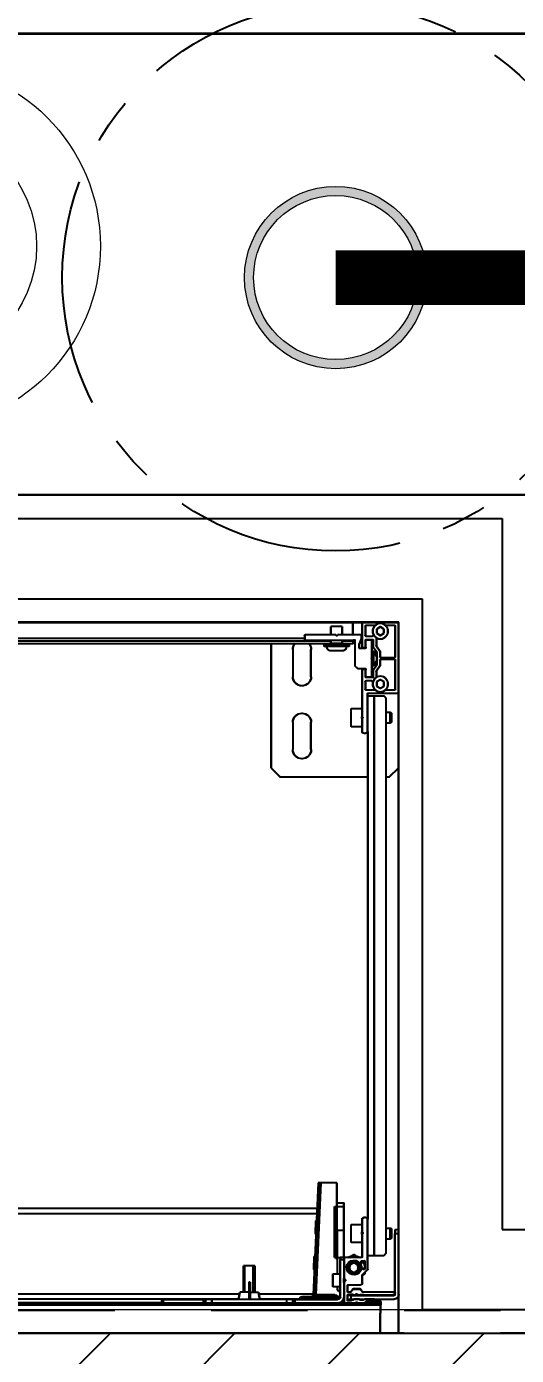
# Model space of a CAD drawing. Header units: centimetres. Extents: x -35664 to 50682, y -23001 to 23705.
# Drawn here: x 8966.9 to 8993.8, y 4561.9 to 4634.8 of the extents above; entities that cross this region are included whole.
import ezdxf

# ---------------------------------------------------------------- set-up
doc = ezdxf.new("R2010")
doc.units = ezdxf.units.CM
for name, pattern in [('prelem_euev', [2, 1.25, -0.25, 0.25, -0.25]), ('prlm_eu', [2, 1.25, -0.25, 0.25, -0.25]), ('Style de ligne -1', [0.41664, 0.20828, -0.20836]), ('VW-01', [0.41656, 0.20828, -0.20828])]:
    doc.linetypes.add(name, pattern=pattern)
for name, color, linetype in [('B aménagement intérieur', 252, 'Continuous'), ('B Faux plafonds', 9, 'Continuous'), ('B Faux plafonds_Hatch', 9, 'Continuous'), ('B Général', 252, 'Continuous'), ('C ANNOTATIONS-prestations', 252, 'Continuous'), ('D SURFACES-shab', 252, 'Continuous'), ('F REMPLISSAGE-vert clair', 252, 'Continuous'), ('F REMPLISSAGE-vert foncé', 252, 'Continuous'), ('MTI900_Alu', 252, 'Continuous'), ('prlm-CHAUFF', 4, 'Continuous'), ('prlm-EAU-EUEV', 25, 'Continuous'), ('prlm-GT', 242, 'Continuous')]:
    doc.layers.add(name, color=color, linetype=linetype)
doc.layers.add('prlm-ZEROPLOT', color=254, linetype='Continuous', plot=False)
doc.layers.get('prlm-CHAUFF').off()
doc.styles.add('Trebuchet MS (bold italic)', font='trebucbi.ttf')

# ---------------------------------------------------------------- blocks, each defined once
blk = doc.blocks.new('B 90.WC-plan-PMR')
at = {"layer": 'B Général', "linetype": 'Style de ligne -1', "ltscale": 25.4, "flags": 128}
blk.add_lwpolyline([(-114.5, 112.5), (15.5, 112.5), (15.5, 32.5), (-114.5, 32.5)], close=True, dxfattribs=at)
blk = doc.blocks.new('B 90.T2 BS104  (2D)')
at = {"layer": 'B Faux plafonds_Hatch', "linetype": 'Continuous'}
h = blk.add_hatch(dxfattribs=at)
h.set_pattern_fill('F_P__SOFFITE', color=256, style=0, pattern_type=2)
h.set_pattern_definition([(45, (0, 0.2205), (-3.52778, 3.30729), [])])
h.paths.add_polyline_path([(20.457, 11.531), (20.457, 11.532), (-9.699, 11.532), (-9.696, -114.474), (44.61, -114.474), (44.61, -139.452), (111.61, -139.452), (111.61, -169.458), (174.615, -169.458), (174.615, -398.452), (294.615, -398.452), (294.615, 82.154), (149.614, 82.154), (149.61, 11.531)])
at = {"layer": 'B Faux plafonds', "linetype": 'VW-01', "ltscale": 25.4, "flags": 128}
blk.add_lwpolyline([(20.457, 11.531), (20.457, 11.532), (-9.699, 11.532), (-9.696, -114.474), (44.61, -114.474), (44.61, -139.452), (111.61, -139.452), (111.61, -169.458), (174.615, -169.458), (174.615, -398.452), (294.615, -398.452), (294.615, 82.154), (149.614, 82.154), (149.61, 11.531)], close=True, dxfattribs=at)
at = {"layer": 'D SURFACES-shab', "lineweight": 18, "flags": 128}
blk.add_lwpolyline([(149.61, 83.453), (294.61, 83.453), (294.61, -46.546), (149.61, -46.546)], close=True, dxfattribs=at)
at = {"layer": 'B aménagement intérieur', "xscale": -1, "rotation": 270}
blk.add_blockref('B 90.WC-plan-PMR', (182.115, 67.899), dxfattribs=at)
blk = doc.blocks.new('B 90.Gaine 150_70')
at = {"layer": 'B Général', "linetype": 'Continuous'}
blk.add_line((18.5, 36.305), (-69, 36.305), dxfattribs=at)
at = {"layer": 'B Général', "linetype": 'Continuous', "flags": 128}
for points in [[(-70, 36.305), (19.5, 36.305), (19.5, -2.715), (-70, -2.715)], [(-70, -2.7), (-70, 36.3), (19.5, 36.3), (19.5, -2.7)]]:
    blk.add_lwpolyline(points, close=True, dxfattribs=at)
at = {"layer": 'C ANNOTATIONS-prestations'}
for p, q in [((18.5, 36.305), (18.5, 35.205)), ((18.5, 34.755), (18.5, 35.205)), ((-69, 34.755), (18.5, 34.755)), ((18.5, 34.655), (-69, 34.655)), ((6.5, 34.635), (-22.817, 34.635)), ((10.724, 34.435), (-22.75, 34.435)), ((6.5, 34.455), (6.5, 34.655)), ((6.6, 34.455), (6.5, 34.455)), ((6.6, 34.655), (6.6, 34.455)), ((6.6, 34.455), (8.783, 34.455)), ((8.783, 34.455), (8.783, 34.655)), ((8.918, 34.455), (8.783, 34.455)), ((8.918, 34.655), (8.918, 34.455)), ((9.25, 34.455), (8.918, 34.455)), ((9.25, 34.455), (9.25, 34.655)), ((13.35, 34.455), (9.25, 34.455)), ((10.72, 34.455), (10.8, 34.055)), ((11.3, 33.646), (11.3, 34.455)), ((11.35, 33.646), (11.35, 34.455)), ((11.8, 34.055), (11.88, 34.455)), ((14.1, 34.435), (11.876, 34.435)), ((13.35, 34.455), (13.35, 34.655)), ((13.682, 34.455), (13.35, 34.455)), ((13.682, 34.455), (13.682, 34.655)), ((13.817, 34.455), (13.682, 34.455)), ((13.817, 34.655), (13.817, 34.455)), ((13.817, 34.455), (16.15, 34.455)), ((14.1, 34.405), (14.1, 34.455)), ((14.1, 34.405), (14.4, 34.405)), ((14.4, 34.305), (14.2, 34.305)), ((14.4, 34.455), (14.4, 34.405)), ((14.4, 34.405), (15.8, 34.405)), ((14.4, 34.305), (14.4, 34.405)), ((15.8, 34.305), (14.4, 34.305)), ((15.8, 34.405), (15.8, 34.455)), ((15.8, 34.405), (16.1, 34.405)), ((15.8, 34.305), (15.8, 34.405)), ((16, 34.305), (15.8, 34.305)), ((16, 34.305), (16, 34.205)), ((16.1, 34.455), (16.1, 34.405)), ((16.3, 34.305), (16.3, 32.255)), ((16.4, 34.655), (16.4, 34.55)), ((16.5, 34.655), (16.5, 34.625)), ((16.5, 33.517), (16.5, 34.625)), ((16.7, 34.505), (16.7, 34.215)), ((16.7, 34.435), (16.9, 34.435)), ((16.87, 34.535), (16.73, 34.535)), ((16.9, 34.485), (16.9, 34.505)), ((17.001, 34.485), (16.9, 34.485)), ((16.9, 34.435), (19.25, 34.435)), ((16.9, 34.435), (16.9, 34.235)), ((16.96, 34.485), (16.999, 34.446)), ((16.999, 34.446), (17.037, 34.446)), ((17.345, 34.435), (17.06, 34.435)), ((17.129, 34.655), (17.179, 34.606)), ((17.164, 34.62), (17.236, 34.62)), ((17.221, 34.606), (17.271, 34.655)), ((17.368, 34.446), (17.401, 34.446)), ((17.401, 34.446), (17.44, 34.485)), ((17.576, 34.485), (17.404, 34.485)), ((18.17, 34.435), (17.635, 34.435)), ((17.7, 34.625), (17.7, 34.585)), ((17.73, 34.555), (17.73, 34.655)), ((17.73, 34.555), (18.17, 34.555)), ((18.53, 34.555), (17.73, 34.555)), ((18.2, 34.525), (18.2, 34.465)), ((18.5, 34.755), (18.53, 34.755)), ((18.5, 34.755), (18.5, 34.655)), ((18.53, 34.755), (18.53, 34.555)), ((-22.65, 34.135), (10.784, 34.135)), ((11.3, 34.055), (10.8, 34.055)), ((11, 34.055), (11, 32.605)), ((11.061, 34.055), (11.061, 32.605)), ((11.3, 33.51), (11.3, 33.646)), ((11.35, 33.646), (11.3, 33.646)), ((11.35, 34.055), (11.8, 34.055)), ((11.35, 33.51), (11.35, 33.646)), ((11.539, 34.055), (11.539, 32.605)), ((11.6, 32.605), (11.6, 34.055)), ((11.816, 34.135), (14.824, 34.135)), ((14.821, 34.198), (14.82, 34.21)), ((14.821, 34.198), (14.971, 34.205)), ((15.1, 28.055), (14.821, 34.198)), ((14.97, 34.21), (14.971, 34.205)), ((16, 34.205), (14.971, 34.205)), ((14.971, 34.205), (15.25, 28.055)), ((15.9, 33.755), (15.9, 33.055)), ((16.3, 33.755), (15.9, 33.755)), ((16.15, 33.852), (16.15, 33.755)), ((16.9, 34.235), (16.7, 34.235)), ((16.7, 34.025), (16.7, 33.685)), ((17.002, 34.185), (16.73, 34.185)), ((16.859, 34.055), (16.73, 34.055)), ((16.73, 33.655), (17.41, 33.655)), ((16.971, 33.918), (16.884, 34.042)), ((16.9, 34.235), (19.25, 34.235)), ((17.404, 33.905), (16.996, 33.905)), ((17, 34.235), (17, 34.185)), ((17, 33.905), (17, 33.875)), ((17, 33.875), (17.4, 33.875)), ((17, 33.875), (17.02, 33.855)), ((17.02, 33.855), (17.38, 33.855)), ((17.03, 34.205), (17.129, 34.205)), ((17.043, 34.185), (17.043, 34.235)), ((17.043, 33.855), (17.043, 33.905)), ((17.129, 34.205), (17.179, 34.156)), ((17.221, 34.156), (17.271, 34.205)), ((17.271, 34.205), (17.375, 34.205)), ((17.357, 34.185), (17.357, 34.235)), ((17.357, 33.855), (17.357, 33.905)), ((17.38, 33.855), (17.4, 33.875)), ((17.4, 34.185), (17.4, 34.235)), ((17.4, 33.875), (17.4, 33.905)), ((17.403, 34.185), (17.577, 34.185)), ((17.516, 34.042), (17.429, 33.918)), ((17.51, 33.555), (17.51, 33.127)), ((19.27, 34.055), (17.541, 34.055)), ((17.605, 34.205), (19.2, 34.205)), ((19.3, 34.185), (19.3, 30.835)), ((19.3, 34.105), (19.3, 34.085)), ((19.5, 34.185), (19.5, 30.835)), ((11.35, 33.51), (11.3, 33.51)), ((15.9, 33.055), (16.3, 33.055)), ((16.15, 33.055), (16.15, 32.155)), ((16.5, 33.517), (16.5, 33.293)), ((16.5, 32.185), (16.5, 33.293)), ((16.579, 33.426), (16.509, 33.496)), ((16.509, 33.314), (16.579, 33.384)), ((16.7, 32.899), (16.7, 32.511)), ((17.519, 33.106), (17.791, 32.834)), ((17.556, 33.113), (17.656, 33.055)), ((17.656, 33.055), (17.656, 32.969)), ((17.8, 32.813), (17.8, 30.055)), ((11.6, 32.605), (11, 32.605)), ((14.884, 32.805), (14.834, 32.803)), ((14.866, 32.101), (14.834, 32.803)), ((14.866, 32.101), (14.916, 32.104)), ((16, 32.155), (16, 29.355)), ((16, 32.155), (16.15, 32.155)), ((16.101, 28.055), (16.11, 32.255)), ((16.11, 32.255), (16.15, 32.257)), ((16.15, 32.155), (16.3, 32.155)), ((16.15, 32.155), (16.15, 30.655)), ((16.3, 32.255), (16.5, 32.255)), ((16.3, 32.155), (16.3, 32.255)), ((16.5, 32.155), (16.3, 32.155)), ((16.5, 32.185), (16.5, 32.155)), ((16.5, 32.155), (16.5, 30.655)), ((17.47, 32.155), (16.53, 32.155)), ((17.407, 32.495), (17.43, 32.495)), ((17.46, 32.465), (17.46, 32.355)), ((17.51, 32.705), (17.479, 32.705)), ((17.49, 32.325), (17.62, 32.325)), ((17.5, 30.867), (17.5, 32.125)), ((17.54, 32.775), (17.54, 32.735)), ((17.62, 32.805), (17.57, 32.805)), ((17.65, 32.351), (17.604, 32.325)), ((17.65, 32.355), (17.65, 32.775)), ((17.05, 32.005), (16.95, 32.063)), ((17.15, 32.063), (17.05, 32.005)), ((17.8, 32.035), (18.15, 32.035)), ((18.15, 32.035), (18.7, 32.035)), ((18.15, 1.335), (18.15, 32.035)), ((18.8, 31.935), (18.7, 32.035)), ((18.8, 1.435), (18.8, 31.935)), ((14.973, 30.843), (14.923, 30.841)), ((14.955, 30.139), (14.923, 30.841)), ((16.15, 30.655), (16.5, 30.655)), ((16.5, 30.655), (16.5, 29.355)), ((16.9, 31.335), (16.9, 30.335)), ((17.5, 31.335), (16.9, 31.335)), ((17.5, 30.867), (17.5, 30.743)), ((17.5, 30.055), (17.5, 30.743)), ((17.529, 30.826), (17.509, 30.846)), ((17.509, 30.764), (17.529, 30.784)), ((19.05, 31.135), (18.8, 31.135)), ((19.05, 31.135), (19.05, 30.535)), ((19.1, 31.085), (19.05, 31.135)), ((19.1, 30.585), (19.1, 31.085)), ((19.3, 30.835), (19.5, 30.835)), ((19.3, 30.635), (19.3, 30.835)), ((19.5, 30.635), (19.3, 30.635)), ((19.5, 30.835), (19.5, 30.635)), ((14.955, 30.139), (15.005, 30.142)), ((16.9, 30.335), (17.5, 30.335)), ((17.7, 29.955), (17.6, 29.955)), ((17.8, 3.285), (17.8, 30.055)), ((18.8, 30.535), (19.05, 30.535)), ((19.05, 30.535), (19.1, 30.585)), ((-22.475, 29.735), (15.024, 29.735)), ((-22.475, 29.435), (15.037, 29.435)), ((16, 29.355), (16.5, 29.355)), ((16.5, 29.355), (16.5, 29.155)), ((16.103, 29.155), (16.5, 29.155)), ((15.25, 28.055), (15.1, 28.055)), ((16.101, 28.055), (15.25, 28.055)), ((12.5, 5.285), (13, 5.785)), ((12.5, -1.515), (12.5, 5.285)), ((13, 5.785), (17.8, 5.785)), ((18.8, 5.785), (19, 5.785)), ((19, 5.785), (19.5, 5.285)), ((19.5, 5.285), (19.5, 1.155)), ((13.7, 2.785), (13.7, 4.285)), ((14.7, 4.285), (14.7, 2.785)), ((16.9, 3.035), (16.9, 2.035)), ((17.5, 3.035), (16.9, 3.035)), ((17.5, 2.585), (17.5, 3.285)), ((17.6, 3.385), (17.7, 3.385)), ((17.8, 3.285), (17.8, 1.215)), ((17.529, 2.556), (17.5, 2.585)), ((17.5, 2.585), (17.5, 2.485)), ((17.5, 2.485), (17.529, 2.514)), ((17.5, -0.085), (17.5, 2.485)), ((19.05, 2.835), (18.8, 2.835)), ((18.8, 2.235), (19.05, 2.235)), ((19.05, 2.835), (19.05, 2.235)), ((19.1, 2.785), (19.05, 2.835)), ((19.05, 2.235), (19.1, 2.285)), ((19.1, 2.285), (19.1, 2.785)), ((16.9, 2.035), (17.5, 2.035)), ((17.68, 0.545), (17.68, 0.975)), ((17.71, 1.005), (18.217, 1.005)), ((17.8, 1.335), (18.15, 1.335)), ((17.83, 1.185), (19.47, 1.185)), ((18.15, 1.335), (18.7, 1.335)), ((18.3, 0.8), (18.5, 0.916)), ((18.3, 0.57), (18.3, 0.8)), ((18.5, 0.916), (18.7, 0.8)), ((18.7, 1.335), (18.8, 1.435)), ((18.7, 0.8), (18.7, 0.57)), ((18.783, 1.005), (19.29, 1.005)), ((19.32, 0.975), (19.32, -0.625)), ((19.5, 1.155), (19.5, -2.685)), ((13.7, -1.215), (13.7, 0.285)), ((14.7, 0.285), (14.7, -1.215)), ((17.7, 0.305), (17.7, -0.085)), ((18.03, 0.515), (17.71, 0.515)), ((18.07, 0.335), (17.73, 0.335)), ((17.73, 0.285), (18.02, 0.285)), ((18.05, 0.255), (18.05, -0.665)), ((18.1, -0.065), (18.1, 0.305)), ((18.28, -0.001), (18.28, 0.321)), ((18.5, 0.454), (18.3, 0.57)), ((18.7, 0.57), (18.5, 0.454)), ((17.25, -0.165), (17.1, -0.315)), ((17.1, -1.715), (17.1, -0.315)), ((17.25, -0.165), (17.67, -0.165)), ((17.67, -0.115), (17.53, -0.115)), ((17.7, -0.135), (17.7, -0.085)), ((18.05, -0.665), (18, -0.715)), ((18, -0.715), (18.05, -0.765)), ((18.127, -0.315), (18.05, -0.315)), ((18.05, -0.392), (18.171, -0.392)), ((18.295, -0.357), (18.1, -0.065)), ((18.127, -0.315), (18.127, -1.115)), ((18.3, -0.615), (18.127, -0.315)), ((18.48, -0.311), (18.285, -0.018)), ((18.3, -1.056), (18.3, -0.374)), ((18.48, -0.625), (18.48, -0.311)), ((19.29, -0.655), (18.51, -0.655)), ((16.78, -1.365), (15.42, -1.365)), ((15.42, -1.365), (15.42, -1.465)), ((16.425, -1.135), (15.775, -1.135)), ((16.78, -1.465), (16.78, -1.365)), ((17.35, -1.295), (17.35, -1.51)), ((17.67, -1.265), (17.38, -1.265)), ((17.5, -2.685), (17.5, -1.345)), ((17.53, -1.315), (17.67, -1.315)), ((17.7, -1.345), (17.7, -1.295)), ((17.7, -1.345), (17.7, -1.735)), ((18.05, -0.765), (18.05, -1.685)), ((18.05, -1.038), (18.171, -1.038)), ((18.05, -1.115), (18.127, -1.115)), ((18.1, -1.735), (18.1, -1.374)), ((18.105, -1.357), (18.295, -1.073)), ((18.127, -1.115), (18.3, -0.815)), ((18.28, -1.851), (18.28, -1.429)), ((18.285, -1.412), (18.475, -1.127)), ((18.48, -1.11), (18.48, -0.805)), ((18.51, -0.775), (19.29, -0.775)), ((19.32, -0.805), (19.32, -2.505)), ((15.8, -1.665), (-66.3, -1.665)), ((15.75, -1.515), (-66.25, -1.515)), ((14.35, -1.815), (-64.85, -1.815)), ((14.35, -1.985), (14.35, -1.745)), ((14.38, -1.715), (17.04, -1.715)), ((16.05, -2.015), (14.38, -2.015)), ((16.78, -1.465), (15.42, -1.465)), ((15.42, -1.465), (15.42, -1.515)), ((15.7, -1.465), (15.8, -1.565)), ((15.8, -1.565), (16.4, -1.565)), ((15.8, -1.565), (15.8, -1.715)), ((15.8, -2.015), (15.8, -2.465)), ((16.05, -2.015), (16.1, -1.965)), ((16.1, -1.965), (16.15, -2.015)), ((17.42, -2.015), (16.15, -2.015)), ((16.4, -1.565), (16.5, -1.465)), ((16.4, -1.715), (16.4, -1.565)), ((17, -1.665), (16.4, -1.665)), ((16.4, -2.465), (16.4, -2.015)), ((17, -1.515), (16.45, -1.515)), ((16.78, -1.515), (16.78, -1.465)), ((17, -1.665), (17, -1.515)), ((17, -1.665), (17, -1.715)), ((17, -2.015), (17, -2.715)), ((17.448, -1.81), (17.352, -1.52)), ((17.45, -1.985), (17.45, -1.82)), ((17.68, -2.505), (17.68, -1.975)), ((17.71, -1.945), (18.056, -1.945)), ((18.02, -1.715), (17.73, -1.715)), ((17.73, -1.765), (18.07, -1.765)), ((18.3, -2.1), (18.5, -1.984)), ((18.3, -2.33), (18.3, -2.1)), ((18.5, -1.984), (18.7, -2.1)), ((18.7, -2.1), (18.7, -2.33)), ((17, -2.715), (-67.5, -2.715)), ((16.4, -2.465), (15.8, -2.465)), ((17.53, -2.715), (17, -2.715)), ((19.47, -2.715), (17.53, -2.715)), ((18.217, -2.535), (17.71, -2.535)), ((18.5, -2.446), (18.3, -2.33)), ((18.7, -2.33), (18.5, -2.446)), ((19.29, -2.535), (18.783, -2.535)), ((19.5, -2.715), (19.47, -2.715)), ((19.5, -2.685), (19.5, -2.715)), ((75, -35), (-75, -35))]:
    blk.add_line(p, q, dxfattribs=at)
at = {"layer": 'C ANNOTATIONS-prestations', "flags": 128}
for points in [[(14.1, 34.405, 0.198912), (14.129, 34.334, 0.198912), (14.2, 34.305)], [(14.82, 34.21, 0.193016), (14.789, 34.277, 0.193016), (14.72, 34.305)], [(16, 34.205, 0.227222), (16.156, 34.28, 0.227222), (16.195, 34.448)], [(16, 34.305, 0.198912), (16.071, 34.334, 0.198912), (16.1, 34.405)], [(16.5, 34.305, 0.198912), (16.397, 34.552, 0.198912), (16.15, 34.655)], [(16.3, 34.305, 0.198912), (16.256, 34.411, 0.198912), (16.15, 34.455)], [(16.53, 34.655, 0.198912), (16.509, 34.646, 0.198912), (16.5, 34.625)], [(16.73, 34.535, 0.198912), (16.709, 34.526, 0.198912), (16.7, 34.505)], [(16.9, 34.505, 0.198912), (16.891, 34.526, 0.198912), (16.87, 34.535)], [(17, 34.435, 0.013224), (17, 34.44, 0.013224), (16.999, 34.446)], [(17.03, 34.46, 0.17724), (17.02, 34.478, 0.17724), (17.001, 34.485)], [(17.03, 34.46, 0.17724), (17.041, 34.442, 0.17724), (17.06, 34.435)], [(17.179, 34.606, 0.198912), (17.2, 34.597, 0.198912), (17.221, 34.606)], [(17.345, 34.435, 0.17724), (17.364, 34.442, 0.17724), (17.375, 34.46)], [(17.404, 34.485, 0.17724), (17.385, 34.478, 0.17724), (17.375, 34.46)], [(17.401, 34.446, 0.013224), (17.4, 34.44, 0.013224), (17.4, 34.435)], [(17.605, 34.46, 0.17724), (17.595, 34.478, 0.17724), (17.576, 34.485)], [(17.605, 34.46, 0.17724), (17.616, 34.442, 0.17724), (17.635, 34.435)], [(17.7, 34.625, 0.198912), (17.691, 34.646, 0.198912), (17.67, 34.655)], [(17.7, 34.585, 0.198912), (17.709, 34.564, 0.198912), (17.73, 34.555)], [(18.2, 34.525, 0.198912), (18.191, 34.546, 0.198912), (18.17, 34.555)], [(18.17, 34.435, 0.198912), (18.191, 34.444, 0.198912), (18.2, 34.465)], [(19.5, 34.185, 0.198912), (19.427, 34.362, 0.198912), (19.25, 34.435)], [(16.222, 34.005, 0.109774), (16.169, 33.936, 0.109774), (16.15, 33.852)], [(16.222, 34.005, 0.028434), (16.263, 34.044, 0.028434), (16.3, 34.087)], [(16.7, 34.215, 0.198912), (16.709, 34.194, 0.198912), (16.73, 34.185)], [(16.73, 34.055, 0.198912), (16.709, 34.046, 0.198912), (16.7, 34.025)], [(16.7, 33.685, 0.198912), (16.709, 33.664, 0.198912), (16.73, 33.655)], [(16.884, 34.042, 0.120588), (16.873, 34.052, 0.120588), (16.859, 34.055)], [(16.971, 33.918, 0.120588), (16.982, 33.908, 0.120588), (16.996, 33.905)], [(17.002, 34.185, 0.155096), (17.019, 34.191, 0.155096), (17.03, 34.205)], [(17.179, 34.156, 0.198912), (17.2, 34.147, 0.198912), (17.221, 34.156)], [(17.375, 34.205, 0.155096), (17.386, 34.191, 0.155096), (17.403, 34.185)], [(17.404, 33.905, 0.120588), (17.418, 33.908, 0.120588), (17.429, 33.918)], [(17.51, 33.555, 0.198912), (17.481, 33.626, 0.198912), (17.41, 33.655)], [(17.541, 34.055, 0.120588), (17.527, 34.052, 0.120588), (17.516, 34.042)], [(17.577, 34.185, 0.155096), (17.594, 34.191, 0.155096), (17.605, 34.205)], [(19.3, 34.105, 0.198912), (19.271, 34.176, 0.198912), (19.2, 34.205)], [(19.3, 34.185, 0.198912), (19.285, 34.22, 0.198912), (19.25, 34.235)], [(19.27, 34.055, 0.198912), (19.291, 34.064, 0.198912), (19.3, 34.085)], [(16.5, 33.517, 0.098491), (16.502, 33.506, 0.098491), (16.509, 33.496)], [(16.509, 33.314, 0.098491), (16.502, 33.304, 0.098491), (16.5, 33.293)], [(16.579, 33.384, 0.198912), (16.588, 33.405, 0.198912), (16.579, 33.426)], [(17.449, 32.733, 0.366532), (17.088, 33.103, 0.366532), (16.664, 32.808, 0.366532), (16.884, 32.341, 0.366532), (17.382, 32.482)], [(17.633, 32.992, 0.041018), (17.579, 33.083, 0.041018), (17.51, 33.164)], [(17.51, 33.127, 0.098491), (17.512, 33.116, 0.098491), (17.519, 33.106)], [(17.8, 32.813, 0.098491), (17.798, 32.824, 0.098491), (17.791, 32.834)], [(16.5, 32.185, 0.198912), (16.509, 32.164, 0.198912), (16.53, 32.155)], [(16.704, 32.155, 0.14145), (17.05, 32.055, 0.14145), (17.396, 32.155)], [(16.81, 32.155, 0.103148), (17.05, 32.105, 0.103148), (17.29, 32.155)], [(17.382, 32.482, 0.082935), (17.436, 32.602, 0.082935), (17.449, 32.733)], [(17.407, 32.495, 0.122946), (17.393, 32.491, 0.122946), (17.382, 32.482)], [(17.46, 32.465, 0.198912), (17.451, 32.486, 0.198912), (17.43, 32.495)], [(17.449, 32.733, 0.189855), (17.458, 32.713, 0.189855), (17.479, 32.705)], [(17.46, 32.355, 0.198912), (17.469, 32.334, 0.198912), (17.49, 32.325)], [(17.5, 32.125, 0.198912), (17.491, 32.146, 0.198912), (17.47, 32.155)], [(17.51, 32.705, 0.198912), (17.531, 32.714, 0.198912), (17.54, 32.735)], [(17.514, 32.325, 0.104675), (17.628, 32.546, 0.104675), (17.643, 32.794)], [(17.57, 32.805, 0.198912), (17.549, 32.796, 0.198912), (17.54, 32.775)], [(17.577, 32.325, 0.02871), (17.617, 32.388, 0.02871), (17.65, 32.455)], [(17.65, 32.775, 0.198912), (17.641, 32.796, 0.198912), (17.62, 32.805)], [(17.62, 32.325, 0.198912), (17.641, 32.334, 0.198912), (17.65, 32.355)], [(17.5, 30.867, 0.098491), (17.502, 30.856, 0.098491), (17.509, 30.846)], [(17.509, 30.764, 0.098491), (17.502, 30.754, 0.098491), (17.5, 30.743)], [(17.529, 30.784, 0.198912), (17.538, 30.805, 0.198912), (17.529, 30.826)], [(17.5, 30.055, 0.198912), (17.529, 29.984, 0.198912), (17.6, 29.955)], [(17.7, 29.955, 0.198912), (17.771, 29.984, 0.198912), (17.8, 30.055)], [(14.7, 4.285, 0.414214), (14.2, 4.785, 0.414214), (13.7, 4.285)], [(17.6, 3.385, 0.198912), (17.529, 3.356, 0.198912), (17.5, 3.285)], [(17.8, 3.285, 0.198912), (17.771, 3.356, 0.198912), (17.7, 3.385)], [(13.7, 2.785, 0.414214), (14.2, 2.285, 0.414214), (14.7, 2.785)], [(17.529, 2.514, 0.198912), (17.538, 2.535, 0.198912), (17.529, 2.556)], [(14.7, 0.285, 0.414214), (14.2, 0.785, 0.414214), (13.7, 0.285)], [(17.71, 1.005, 0.198912), (17.689, 0.996, 0.198912), (17.68, 0.975)], [(17.8, 1.215, 0.198912), (17.809, 1.194, 0.198912), (17.83, 1.185)], [(18.22, 1.005, 0.01196), (18.219, 1.005, 0.01196), (18.217, 1.005)], [(18.783, 1.005, 0.01196), (18.781, 1.005, 0.01196), (18.78, 1.005)], [(19.32, 0.975, 0.198912), (19.311, 0.996, 0.198912), (19.29, 1.005)], [(19.5, 1.155, 0.198912), (19.491, 1.176, 0.198912), (19.47, 1.185)], [(17.68, 0.545, 0.198912), (17.689, 0.524, 0.198912), (17.71, 0.515)], [(17.73, 0.335, 0.198912), (17.709, 0.326, 0.198912), (17.7, 0.305)], [(17.73, 0.285, 0.198912), (17.709, 0.276, 0.198912), (17.7, 0.255)], [(18.05, 0.255, 0.198912), (18.041, 0.276, 0.198912), (18.02, 0.285)], [(18.03, 0.515, 0.095961), (18.068, 0.522, 0.095961), (18.099, 0.543)], [(18.1, 0.305, 0.198912), (18.091, 0.326, 0.198912), (18.07, 0.335)], [(17.5, -0.085, 0.198912), (17.509, -0.106, 0.198912), (17.53, -0.115)], [(17.67, -0.115, 0.198912), (17.691, -0.106, 0.198912), (17.7, -0.085)], [(17.67, -0.165, 0.198912), (17.691, -0.156, 0.198912), (17.7, -0.135)], [(18.28, -0.001, 0.073633), (18.281, -0.01, 0.073633), (18.285, -0.018)], [(18.3, -0.374, 0.073633), (18.299, -0.365, 0.073633), (18.295, -0.357)], [(18.48, -0.625, 0.198912), (18.489, -0.646, 0.198912), (18.51, -0.655)], [(19.29, -0.655, 0.198912), (19.311, -0.646, 0.198912), (19.32, -0.625)], [(13.7, -1.215, 0.080612), (13.726, -1.373, 0.080612), (13.8, -1.515)], [(14.6, -1.515, 0.080612), (14.674, -1.373, 0.080612), (14.7, -1.215)], [(15.775, -1.135, 0.218554), (15.623, -1.205, 0.218554), (15.577, -1.365)], [(15.577, -1.36, 0.003145), (15.576, -1.362, 0.003145), (15.576, -1.365)], [(16.623, -1.365, 0.218554), (16.577, -1.205, 0.218554), (16.425, -1.135)], [(16.624, -1.365, 0.003145), (16.624, -1.362, 0.003145), (16.623, -1.36)], [(17.38, -1.265, 0.198912), (17.359, -1.274, 0.198912), (17.35, -1.295)], [(17.53, -1.315, 0.198912), (17.509, -1.324, 0.198912), (17.5, -1.345)], [(17.7, -1.295, 0.198912), (17.691, -1.274, 0.198912), (17.67, -1.265)], [(17.7, -1.345, 0.198912), (17.691, -1.324, 0.198912), (17.67, -1.315)], [(18.105, -1.357, 0.073633), (18.101, -1.365, 0.073633), (18.1, -1.374)], [(18.285, -1.412, 0.073633), (18.281, -1.42, 0.073633), (18.28, -1.429)], [(18.295, -1.073, 0.073633), (18.299, -1.065, 0.073633), (18.3, -1.056)], [(18.475, -1.127, 0.073633), (18.479, -1.119, 0.073633), (18.48, -1.11)], [(18.51, -0.775, 0.198912), (18.489, -0.784, 0.198912), (18.48, -0.805)], [(19.32, -0.805, 0.198912), (19.311, -0.784, 0.198912), (19.29, -0.775)], [(14.38, -1.715, 0.198912), (14.359, -1.724, 0.198912), (14.35, -1.745)], [(14.35, -1.985, 0.198912), (14.359, -2.006, 0.198912), (14.38, -2.015)], [(17.04, -1.715, 0.414214), (17.07, -1.745, 0.414214), (17.1, -1.715)], [(17.35, -1.51, 0.040241), (17.35, -1.515, 0.040241), (17.352, -1.52)], [(17.42, -2.015, 0.198912), (17.441, -2.006, 0.198912), (17.45, -1.985)], [(17.45, -1.82, 0.040241), (17.45, -1.815, 0.040241), (17.448, -1.81)], [(17.71, -1.945, 0.198912), (17.689, -1.954, 0.198912), (17.68, -1.975)], [(17.7, -1.685, 0.198912), (17.709, -1.706, 0.198912), (17.73, -1.715)], [(17.7, -1.735, 0.198912), (17.709, -1.756, 0.198912), (17.73, -1.765)], [(18.02, -1.715, 0.198912), (18.041, -1.706, 0.198912), (18.05, -1.685)], [(18.14, -1.99, 0.123554), (18.104, -1.957, 0.123554), (18.056, -1.945)], [(18.07, -1.765, 0.198912), (18.091, -1.756, 0.198912), (18.1, -1.735)], [(17.5, -2.685, 0.198912), (17.509, -2.706, 0.198912), (17.53, -2.715)], [(17.68, -2.505, 0.198912), (17.689, -2.526, 0.198912), (17.71, -2.535)], [(18.217, -2.535, 0.01196), (18.219, -2.535, 0.01196), (18.22, -2.535)], [(18.78, -2.535, 0.01196), (18.781, -2.535, 0.01196), (18.783, -2.535)], [(19.29, -2.535, 0.198912), (19.311, -2.526, 0.198912), (19.32, -2.505)], [(19.47, -2.715, 0.198912), (19.491, -2.706, 0.198912), (19.5, -2.685)]]:
    blk.add_lwpolyline(points, format="xyb", dxfattribs=at)
at = {"layer": 'C ANNOTATIONS-prestations'}
for centre, radius in [((17.05, 32.705), 0.35), ((17.05, 32.705), 0.3), ((17.05, 32.705), 0.25), ((18.5, 0.685), 0.425), ((18.5, -2.215), 0.425)]:
    blk.add_circle(centre, radius, dxfattribs=at)
for points, knots in [([(14.97, 34.21), (14.97, 34.21), (14.968, 34.222), (14.956, 34.239), (14.941, 34.252), (14.921, 34.265), (14.896, 34.276), (14.867, 34.286), (14.818, 34.298), (14.754, 34.305), (14.724, 34.305), (14.722, 34.305), (14.72, 34.305)], [0, 0, 0, 1, 2, 3, 4, 5, 6, 7, 8, 9, 9, 10, 10, 10]), ([(14.82, 34.21), (14.82, 34.209), (14.821, 34.209), (14.822, 34.209), (14.824, 34.208), (14.833, 34.207), (14.852, 34.207), (14.88, 34.207), (14.931, 34.208), (14.968, 34.209), (14.969, 34.209), (14.97, 34.21)], [0, 0, 0, 1, 2, 3, 4, 5, 6, 7, 8, 8, 9, 9, 9])]:
    blk.add_open_spline(points, degree=2, knots=knots, dxfattribs=at)
blk = doc.blocks.new('B 70.MTI900_Alu_390')
at = {"layer": 'MTI900_Alu', "color": 1, "linetype": 'Continuous'}
for p, q in [((-4.475, 0), (-4.472, 0)), ((-4.475, -0.003), (-4.475, 0)), ((-4.472, 0), (-4.278, 0)), ((-4.278, 0), (-4.225, 0)), ((-4.225, 0), (4.225, 0)), ((-4.225, -0.07), (-4.225, 0)), ((-4.475, -0.387), (-4.475, -0.003)), ((-4.457, -0.191), (-4.457, -0.021)), ((-4.454, -0.018), (-4.4033, -0.018)), ((-4.395, -0.0385), (-4.375, -0.0269)), ((-4.395, -0.0615), (-4.395, -0.0385)), ((-4.375, -0.0731), (-4.395, -0.0615)), ((-4.375, -0.0269), (-4.355, -0.0385)), ((-4.355, -0.0615), (-4.375, -0.0731)), ((-4.355, -0.0385), (-4.355, -0.0615)), ((-4.3467, -0.018), (-4.296, -0.018)), ((-4.293, -0.021), (-4.293, -0.074)), ((-4.275, -0.003), (-4.275, -0.137)), ((-4.267, -0.07), (-4.14, -0.07)), ((-4.165, -0.025), (-4.105, -0.025)), ((-4.165, -0.025), (-4.165, -0.07)), ((-4.135, -0.075), (-4.14, -0.07)), ((-4.13, -0.07), (-4.135, -0.075)), ((-4.13, -0.07), (-3.963, -0.07)), ((-4.105, -0.07), (-4.105, -0.025)), ((-4.3535, -0.1303), (-4.3725, -0.1588)), ((-4.3355, -0.1358), (-4.3545, -0.1642)), ((-4.353, -0.0864), (-4.353, -0.1286)), ((-4.335, -0.098), (-4.335, -0.1341)), ((-4.298, -0.095), (-4.332, -0.095)), ((-4.296, -0.077), (-4.3306, -0.077)), ((-4.33, -0.195), (-4.33, -0.103)), ((-4.327, -0.1), (-4.298, -0.1)), ((-4.295, -0.137), (-4.295, -0.098)), ((-4.295, -0.137), (-4.295, -0.142)), ((-4.278, -0.14), (-4.292, -0.14)), ((-4.292, -0.145), (-4.263, -0.145)), ((-4.27, -0.073), (-4.27, -0.0895)), ((-4.2698, -0.0905), (-4.2602, -0.1195)), ((-4.26, -0.142), (-4.26, -0.1205)), ((-4.235, -0.1), (-4.235, -0.24)), ((-3.963, -0.1), (-4.229, -0.1)), ((-4.225, -0.105), (-4.225, -0.1)), ((-4.225, -0.105), (-4.165, -0.105)), ((-4.225, -0.105), (-4.225, -0.12)), ((-4.225, -0.12), (-4.17, -0.12)), ((-4.203, -0.12), (-4.203, -0.125)), ((-4.203, -0.125), (-4.067, -0.125)), ((-4.203, -0.125), (-4.203, -0.135)), ((-4.203, -0.135), (-4.067, -0.135)), ((-4.165, -0.115), (-4.175, -0.125)), ((-4.165, -0.1), (-4.165, -0.115)), ((-4.105, -0.115), (-4.165, -0.115)), ((-4.105, -0.115), (-4.105, -0.1)), ((-4.105, -0.105), (4.105, -0.105)), ((-4.095, -0.125), (-4.105, -0.115)), ((-4.1, -0.12), (4.1, -0.12)), ((-4.067, -0.125), (-4.067, -0.12)), ((-4.067, -0.135), (-4.067, -0.125)), ((-3.96, -0.073), (-3.96, -0.097)), ((-3.96, -0.09), (3.96, -0.09)), ((-3.775, -0.12), (-3.775, -0.8)), ((-4.457, -0.369), (-4.457, -0.209)), ((-4.376, -0.194), (-4.454, -0.194)), ((-4.454, -0.206), (-4.376, -0.206)), ((-4.373, -0.1605), (-4.373, -0.191)), ((-4.373, -0.209), (-4.373, -0.2404)), ((-4.3377, -0.16), (-4.355, -0.19)), ((-4.355, -0.1659), (-4.355, -0.2341)), ((-4.355, -0.21), (-4.3377, -0.24)), ((-4.33, -0.1677), (-4.3421, -0.1677)), ((-4.3377, -0.24), (-4.3377, -0.16)), ((-4.33, -0.16), (-4.3377, -0.16)), ((-4.325, -0.2), (-4.33, -0.195)), ((-4.33, -0.205), (-4.325, -0.2)), ((-4.33, -0.297), (-4.33, -0.205)), ((-4.1675, -0.158), (-4.1025, -0.158)), ((-3.995, -0.3), (-3.995, -0.15)), ((-3.895, -0.15), (-3.895, -0.3)), ((-4.373, -0.2404), (-4.3535, -0.2697)), ((-4.3545, -0.2358), (-4.335, -0.265)), ((-4.353, -0.2714), (-4.353, -0.3036)), ((-4.33, -0.2323), (-4.3421, -0.2323)), ((-4.3377, -0.24), (-4.33, -0.24)), ((-4.335, -0.265), (-4.335, -0.302)), ((-4.295, -0.258), (-4.295, -0.263)), ((-4.295, -0.302), (-4.295, -0.263)), ((-4.25, -0.255), (-4.292, -0.255)), ((-4.292, -0.26), (-4.278, -0.26)), ((-4.275, -0.263), (-4.275, -0.52)), ((-4.25, -0.255), (-4.235, -0.24)), ((-4.395, -0.3285), (-4.375, -0.3169)), ((-4.395, -0.3515), (-4.395, -0.3285)), ((-4.375, -0.3631), (-4.395, -0.3515)), ((-4.375, -0.3169), (-4.355, -0.3285)), ((-4.355, -0.3515), (-4.375, -0.3631)), ((-4.355, -0.3285), (-4.355, -0.3515)), ((-4.332, -0.305), (-4.298, -0.305)), ((-4.328, -0.323), (-4.296, -0.323)), ((-4.298, -0.3), (-4.327, -0.3)), ((-4.293, -0.326), (-4.293, -0.369)), ((-4.475, -0.8), (-4.475, -0.387)), ((-4.308, -0.39), (-4.472, -0.39)), ((-4.4033, -0.372), (-4.454, -0.372)), ((-4.395, -0.405), (-4.405, -0.415)), ((-4.405, -0.415), (-4.405, -3.465)), ((-4.34, -0.405), (-4.395, -0.405)), ((-4.296, -0.372), (-4.3467, -0.372)), ((-4.305, -0.405), (-4.34, -0.405)), ((-4.34, -0.405), (-4.34, -3.475)), ((-4.305, -0.6), (-4.305, -0.393)), ((-4.43, -0.495), (-4.435, -0.5)), ((-4.435, -0.5), (-4.435, -0.55)), ((-4.43, -0.555), (-4.43, -0.495)), ((-4.405, -0.495), (-4.43, -0.495)), ((-4.215, -0.475), (-4.275, -0.475)), ((-4.215, -0.575), (-4.215, -0.475)), ((-4.435, -0.55), (-4.43, -0.555)), ((-4.43, -0.555), (-4.405, -0.555)), ((-4.275, -0.52), (-4.2779, -0.5229)), ((-4.2779, -0.5271), (-4.275, -0.53)), ((-4.275, -0.53), (-4.275, -0.52)), ((-4.275, -0.53), (-4.275, -0.6)), ((-4.275, -0.575), (-4.215, -0.575)), ((-3.995, -0.7), (-3.995, -0.55)), ((-3.895, -0.55), (-3.895, -0.7)), ((-4.305, -0.6), (-4.305, -3.277)), ((-4.285, -0.61), (-4.295, -0.61)), ((-4.425, -0.85), (-4.475, -0.8)), ((-3.775, -0.8), (-3.825, -0.85)), ((-4.405, -0.85), (-4.425, -0.85)), ((-3.825, -0.85), (-4.305, -0.85)), ((-4.1351, -3.077), (-4.136, -3.497)), ((-4.1351, -3.077), (-4.05, -3.077)), ((-4.0221, -3.692), (-4.05, -3.077)), ((-4.05, -3.077), (-4.035, -3.077)), ((-4.035, -3.077), (-4.0071, -3.6913)), ((-4.175, -3.207), (-4.175, -3.187)), ((-4.1353, -3.187), (-4.175, -3.187)), ((-4.175, -3.337), (-4.175, -3.207)), ((-4.125, -3.207), (-4.175, -3.207)), ((-4.125, -3.487), (-4.125, -3.207)), ((-4.305, -3.5528), (-4.305, -3.277)), ((-4.295, -3.267), (-4.285, -3.267)), ((-4.275, -3.277), (-4.275, -3.3458)), ((-0.2775, -3.215), (-4.0287, -3.215)), ((-0.2775, -3.245), (-4.0274, -3.245)), ((-4.475, -3.355), (-4.475, -3.335)), ((-4.475, -3.335), (-4.455, -3.335)), ((-4.455, -3.335), (-4.455, -3.355)), ((-4.43, -3.325), (-4.435, -3.33)), ((-4.435, -3.33), (-4.435, -3.38)), ((-4.43, -3.385), (-4.43, -3.325)), ((-4.405, -3.325), (-4.43, -3.325)), ((-4.2759, -3.3479), (-4.2779, -3.3499)), ((-4.215, -3.305), (-4.275, -3.305)), ((-4.275, -3.3582), (-4.275, -3.3458)), ((-4.215, -3.405), (-4.215, -3.305)), ((-4.175, -3.487), (-4.175, -3.337)), ((-4.14, -3.337), (-4.175, -3.337)), ((-4.14, -3.487), (-4.14, -3.337)), ((-4.0205, -3.2854), (-4.0255, -3.2857)), ((-4.0205, -3.2854), (-4.0173, -3.3556)), ((-4.475, -3.69), (-4.475, -3.355)), ((-4.455, -3.355), (-4.475, -3.355)), ((-4.455, -3.69), (-4.455, -3.355)), ((-4.435, -3.38), (-4.43, -3.385)), ((-4.43, -3.385), (-4.405, -3.385)), ((-4.2779, -3.3541), (-4.2759, -3.3561)), ((-4.275, -3.3582), (-4.275, -3.484)), ((-4.275, -3.405), (-4.215, -3.405)), ((-4.0223, -3.3558), (-4.0173, -3.3556)), ((-4.405, -3.465), (-4.395, -3.475)), ((-4.34, -3.475), (-4.395, -3.475)), ((-4.305, -3.475), (-4.34, -3.475)), ((-4.272, -3.487), (-4.178, -3.487)), ((-4.24, -3.4778), (-4.23, -3.472)), ((-4.23, -3.472), (-4.22, -3.4778)), ((-4.175, -3.49), (-4.175, -3.487)), ((-4.175, -3.487), (-4.155, -3.487)), ((-4.175, -3.49), (-4.175, -3.6008)), ((-4.155, -3.497), (-4.175, -3.497)), ((-4.14, -3.487), (-4.155, -3.487)), ((-4.155, -3.487), (-4.155, -3.497)), ((-4.155, -3.702), (-4.155, -3.497)), ((-4.125, -3.487), (-4.14, -3.487)), ((-4.14, -3.577), (-4.14, -3.487)), ((-4.136, -3.497), (-4.14, -3.4972)), ((-4.0116, -3.4816), (-4.0166, -3.4819)), ((-4.0116, -3.4816), (-4.0084, -3.5518)), ((-4.2769, -3.5821), (-4.3041, -3.5549)), ((-4.2906, -3.577), (-4.2906, -3.5684)), ((-4.29, -3.5066), (-4.2854, -3.504)), ((-4.29, -3.507), (-4.29, -3.549)), ((-4.274, -3.504), (-4.287, -3.504)), ((-4.287, -3.552), (-4.282, -3.552)), ((-4.279, -3.549), (-4.279, -3.545)), ((-4.276, -3.542), (-4.2729, -3.542)), ((-4.271, -3.518), (-4.271, -3.507)), ((-4.2657, -3.521), (-4.268, -3.521)), ((-4.195, -3.5614), (-4.195, -3.5226)), ((-4.0134, -3.552), (-4.0084, -3.5518)), ((-3.685, -3.532), (-3.625, -3.532)), ((-3.685, -3.532), (-3.685, -3.677)), ((-3.6789, -3.677), (-3.6789, -3.532)), ((-3.6311, -3.677), (-3.6311, -3.532)), ((-3.625, -3.677), (-3.625, -3.532)), ((-4.2806, -3.5828), (-4.2906, -3.577)), ((-4.276, -3.627), (-4.276, -3.5842)), ((-4.198, -3.637), (-4.266, -3.637)), ((-4.195, -3.674), (-4.195, -3.64)), ((-4.1759, -3.6029), (-4.1829, -3.6099)), ((-4.1829, -3.6141), (-4.1759, -3.6211)), ((-4.175, -3.6232), (-4.175, -3.6008)), ((-4.175, -3.6232), (-4.175, -3.734)), ((-4.115, -3.577), (-4.155, -3.577)), ((-4.115, -3.647), (-4.115, -3.577)), ((-3.66, -3.6225), (-3.655, -3.6225)), ((-3.66, -3.6225), (-3.66, -3.6361)), ((-3.66, -3.6361), (-3.655, -3.6361)), ((-3.66, -3.6361), (-3.66, -3.717)), ((-3.655, -3.6225), (-3.655, -3.6361)), ((-3.655, -3.6361), (-3.655, -3.717)), ((-4.455, -3.682), (-4.455, -3.68)), ((-4.452, -3.677), (-4.2791, -3.677)), ((-4.215, -3.695), (-4.45, -3.695)), ((-4.215, -3.715), (-4.45, -3.715)), ((-4.2855, -3.692), (-4.445, -3.692)), ((-4.345, -3.724), (-4.345, -3.718)), ((-4.342, -3.715), (-4.2885, -3.715)), ((-4.2653, -3.69), (-4.2827, -3.69)), ((-4.2766, -3.6757), (-4.2679, -3.6633)), ((-4.2651, -3.7161), (-4.269, -3.72)), ((-4.2654, -3.662), (-4.2246, -3.662)), ((-4.2618, -3.7161), (-4.2651, -3.7161)), ((-4.263, -3.657), (-4.265, -3.659)), ((-4.225, -3.659), (-4.265, -3.659)), ((-4.265, -3.659), (-4.265, -3.662)), ((-4.265, -3.69), (-4.265, -3.695)), ((-4.227, -3.657), (-4.263, -3.657)), ((-4.2521, -3.692), (-4.2625, -3.692)), ((-4.2607, -3.657), (-4.2607, -3.662)), ((-4.2607, -3.69), (-4.2607, -3.695)), ((-4.2595, -3.715), (-4.231, -3.715)), ((-4.2471, -3.6871), (-4.2521, -3.692)), ((-4.2379, -3.692), (-4.2429, -3.6871)), ((-4.228, -3.692), (-4.2379, -3.692)), ((-4.2293, -3.657), (-4.2293, -3.662)), ((-4.2293, -3.69), (-4.2293, -3.695)), ((-4.2249, -3.7161), (-4.2287, -3.7161)), ((-4.225, -3.659), (-4.227, -3.657)), ((-4.2252, -3.69), (-4.198, -3.69)), ((-4.225, -3.662), (-4.225, -3.659)), ((-4.225, -3.695), (-4.225, -3.69)), ((-4.221, -3.72), (-4.2249, -3.7161)), ((-4.2221, -3.6633), (-4.2134, -3.6757)), ((-4.215, -3.715), (-4.215, -3.695)), ((-4.215, -3.695), (-4.195, -3.695)), ((-4.195, -3.715), (-4.215, -3.715)), ((-4.2109, -3.677), (-4.198, -3.677)), ((-4.195, -3.722), (-4.195, -3.693)), ((-4.155, -3.647), (-4.115, -3.647)), ((-4.14, -3.6567), (-4.14, -3.647)), ((-3.9067, -3.717), (-4.14, -3.717)), ((-4.135, -3.717), (-4.135, -3.712)), ((-4.105, -3.712), (-4.135, -3.712)), ((-4.125, -3.692), (-4.0221, -3.692)), ((-4.125, -3.702), (-4.125, -3.692)), ((-4.125, -3.702), (-4.105, -3.702)), ((-4.105, -3.702), (-3.965, -3.702)), ((-4.105, -3.702), (-4.105, -3.712)), ((-4.105, -3.712), (-4.105, -3.717)), ((-3.965, -3.712), (-4.105, -3.712)), ((-4.0071, -3.6913), (-4.0221, -3.692)), ((-4.022, -3.6925), (-4.0221, -3.692)), ((-3.7066, -3.685), (-4.0074, -3.685)), ((-4.0071, -3.6913), (-4.007, -3.6925)), ((-3.965, -3.702), (-3.945, -3.702)), ((-3.965, -3.702), (-3.965, -3.712)), ((-3.965, -3.717), (-3.965, -3.712)), ((-3.935, -3.712), (-3.965, -3.712)), ((-3.935, -3.712), (-3.935, -3.717)), ((-3.935, -3.715), (-3.7126, -3.715)), ((-3.9067, -3.737), (-3.9067, -3.717)), ((-3.9067, -3.717), (-3.8932, -3.717)), ((-3.8932, -3.717), (-3.86, -3.717)), ((-3.8932, -3.717), (-3.8932, -3.737)), ((-3.86, -3.717), (-3.45, -3.717)), ((-3.86, -3.717), (-3.86, -3.737)), ((-3.705, -3.677), (-3.713, -3.717)), ((-3.66, -3.677), (-3.705, -3.677)), ((-3.655, -3.677), (-3.605, -3.677)), ((-3.597, -3.717), (-3.605, -3.677)), ((-0.26, -3.685), (-3.6034, -3.685)), ((-3.5974, -3.715), (-0.25, -3.715)), ((-3.45, -3.717), (-3.45, -3.737)), ((-3.45, -3.717), (-3.4168, -3.717)), ((-3.4168, -3.737), (-3.4168, -3.717)), ((-3.4168, -3.717), (-3.4033, -3.717)), ((-3.185, -3.717), (-3.4033, -3.717)), ((-3.4033, -3.717), (-3.4033, -3.737)), ((-3.185, -3.717), (-3.175, -3.717)), ((-3.185, -3.737), (-3.185, -3.717)), ((-3.175, -3.717), (-3.175, -3.737)), ((-4.378, -3.747), (-4.378, -3.727)), ((-4.378, -3.727), (-4.298, -3.727)), ((-4.375, -3.747), (-4.378, -3.747)), ((-4.375, -3.737), (4.375, -3.737)), ((-4.375, -3.747), (-4.375, -3.737)), ((4.375, -3.747), (-4.375, -3.747)), ((-4.375, -3.747), (-4.375, -3.792)), ((-4.298, -3.727), (-4.342, -3.727)), ((-4.298, -3.727), (-4.298, -3.737)), ((-4.295, -3.734), (-4.295, -3.73)), ((-4.2826, -3.72), (-4.2654, -3.72)), ((-4.2471, -3.7321), (-4.2521, -3.737)), ((-4.2414, -3.7335), (-4.2486, -3.7335)), ((-4.2379, -3.737), (-4.2429, -3.7321)), ((-4.2251, -3.72), (-4.215, -3.72)), ((-4.215, -3.72), (-4.215, -3.722)), ((-4.212, -3.725), (-4.198, -3.725)), ((-4.175, -3.737), (-4.175, -3.734)), ((-4.165, -3.737), (-4.165, -3.7265)), ((-3.175, -3.735), (-0.2433, -3.735)), ((-4.375, -3.902), (-4.375, -3.792)), ((-4.375, -3.902), (4.375, -3.902))]:
    blk.add_line(p, q, dxfattribs=at)
for centre, radius in [((-4.375, -0.05), 0.0425), ((-4.375, -0.34), 0.0425), ((-4.23, -3.542), 0.035), ((-4.23, -3.542), 0.03), ((-4.23, -3.542), 0.025)]:
    blk.add_circle(centre, radius, dxfattribs=at)
for centre, radius, start, end in [((-4.472, -0.003), 0.003, 90, 180), ((-4.278, -0.003), 0.003, 0, 90), ((-4.454, -0.021), 0.003, 90, 180), ((-4.4033, -0.021), 0.003, 84.51824, 90), ((-4.3467, -0.021), 0.003, 90, 95.48174), ((-4.3306, -0.067), 0.01, 213.6525, 270), ((-4.296, -0.021), 0.003, 0, 90), ((-4.267, -0.073), 0.003, 90, 180), ((-3.963, -0.073), 0.003, 0, 90), ((-4.356, -0.1286), 0.003, 326.30993, 0), ((-4.338, -0.1341), 0.003, 326.30993, 0), ((-4.332, -0.098), 0.003, 90, 180), ((-4.327, -0.103), 0.003, 90, 180), ((-4.298, -0.098), 0.003, 0, 90), ((-4.298, -0.103), 0.003, 0, 90), ((-4.296, -0.074), 0.003, 270, 0), ((-4.292, -0.137), 0.003, 180, 270), ((-4.292, -0.142), 0.003, 180, 270), ((-4.278, -0.137), 0.003, 270, 0), ((-4.267, -0.0895), 0.003, 180, 198.43495), ((-4.263, -0.142), 0.003, 270, 0), ((-4.263, -0.1205), 0.003, 0, 18.43495), ((-4.232, -0.1), 0.003, 0, 180), ((-4.1675, -0.138), 0.02, 171.37307, 270), ((-4.1675, -0.133), 0.02, 185.73917, 187.18076), ((-4.1025, -0.138), 0.02, 270, 8.62693), ((-4.1025, -0.133), 0.02, 352.81924, 354.26083), ((-3.945, -0.15), 0.05, 143.1301, 180), ((-3.963, -0.097), 0.003, 270, 0), ((-3.945, -0.15), 0.05, 0, 36.8699), ((-4.454, -0.191), 0.003, 180, 270), ((-4.454, -0.209), 0.003, 90, 180), ((-4.376, -0.191), 0.003, 270, 0), ((-4.376, -0.209), 0.003, 0, 90), ((-4.37, -0.1605), 0.003, 146.30993, 180), ((-4.352, -0.1659), 0.003, 146.30993, 180), ((-4.352, -0.2341), 0.003, 180, 213.69007), ((-4.356, -0.2714), 0.003, 0, 33.69007), ((-4.292, -0.258), 0.003, 90, 180), ((-4.292, -0.263), 0.003, 90, 180), ((-4.278, -0.263), 0.003, 0, 90), ((-4.332, -0.302), 0.003, 180, 270), ((-4.328, -0.333), 0.01, 90, 133.85099), ((-4.327, -0.297), 0.003, 180, 270), ((-4.298, -0.297), 0.003, 270, 0), ((-4.298, -0.302), 0.003, 270, 0), ((-4.296, -0.326), 0.003, 0, 90), ((-3.945, -0.3), 0.05, 180, 0), ((-4.472, -0.387), 0.003, 180, 270), ((-4.454, -0.369), 0.003, 180, 270), ((-4.4033, -0.369), 0.003, 270, 275.48179), ((-4.3467, -0.369), 0.003, 264.51823, 270), ((-4.308, -0.393), 0.003, 0, 90), ((-4.296, -0.369), 0.003, 270, 0), ((-3.945, -0.55), 0.05, 0, 180), ((-4.2758, -0.525), 0.003, 135, 225), ((-4.295, -0.6), 0.01, 180, 270), ((-4.285, -0.6), 0.01, 270, 0), ((-3.945, -0.7), 0.05, 180, 0), ((-4.295, -3.277), 0.01, 90, 180), ((-4.285, -3.277), 0.01, 0, 90), ((-4.2758, -3.352), 0.003, 135, 225), ((-4.278, -3.3458), 0.003, 315, 0), ((-4.278, -3.3582), 0.003, 0, 45), ((-4.272, -3.484), 0.003, 180, 270), ((-4.23, -3.542), 0.065, 57.79577, 122.20423), ((-4.23, -3.542), 0.06, 66.44354, 113.55646), ((-4.178, -3.49), 0.003, 0, 90), ((-4.302, -3.5528), 0.003, 180, 225), ((-4.287, -3.507), 0.003, 90, 180), ((-4.23, -3.542), 0.06, 140.70352, 188.509), ((-4.23, -3.542), 0.065, 144.22418, 157.38014), ((-4.287, -3.549), 0.003, 180, 270), ((-4.23, -3.542), 0.065, 206.16198, 224.95254), ((-4.282, -3.549), 0.003, 270, 0), ((-4.276, -3.545), 0.003, 90, 180), ((-4.274, -3.507), 0.003, 0, 90), ((-4.2729, -3.545), 0.003, 4.00063, 90), ((-4.268, -3.518), 0.003, 180, 270), ((-4.23, -3.542), 0.04, 146.07277, 184.00063), ((-4.23, -3.542), 0.04, 184.00063, 146.07277), ((-4.2657, -3.518), 0.003, 270, 326.07277), ((-4.279, -3.5842), 0.003, 0, 45), ((-4.266, -3.627), 0.01, 180, 270), ((-4.198, -3.64), 0.003, 0, 90), ((-4.1808, -3.612), 0.003, 135, 225), ((-4.178, -3.6008), 0.003, 315, 0), ((-4.178, -3.6232), 0.003, 0, 45), ((-4.45, -3.69), 0.025, 180, 270), ((-4.452, -3.68), 0.003, 90, 180), ((-4.445, -3.682), 0.01, 180, 270), ((-4.45, -3.69), 0.005, 180, 270), ((-4.342, -3.718), 0.003, 90, 180), ((-4.2885, -3.718), 0.003, 9.59407, 90), ((-4.2827, -3.693), 0.003, 90, 160.52878), ((-4.2826, -3.717), 0.003, 189.59407, 270), ((-4.2791, -3.674), 0.003, 270, 325.00798), ((-4.2654, -3.665), 0.003, 90, 145.00798), ((-4.2654, -3.717), 0.003, 270, 350.40593), ((-4.2653, -3.693), 0.003, 19.47122, 90), ((-4.275, -3.715), 0.01, 353.93882, 0), ((-4.2595, -3.718), 0.003, 90, 170.40593), ((-4.245, -3.6892), 0.003, 45, 135), ((-4.231, -3.718), 0.003, 9.59407, 90), ((-4.2252, -3.693), 0.003, 90, 160.52878), ((-4.2251, -3.717), 0.003, 189.59407, 270), ((-4.215, -3.715), 0.01, 180, 186.06118), ((-4.2246, -3.665), 0.003, 34.99202, 90), ((-4.2109, -3.674), 0.003, 214.99202, 270), ((-4.198, -3.674), 0.003, 270, 0), ((-4.198, -3.693), 0.003, 0, 90), ((-4.14, -3.702), 0.035, 180, 270), ((-4.1151, -3.7104), 0.05, 129.88406, 142.91394), ((-4.14, -3.702), 0.015, 180, 270), ((-4.16, -3.6567), 0.02, 309.88406, 0), ((-4.125, -3.712), 0.02, 90, 192.41205), ((-4.125, -3.712), 0.01, 90, 180), ((-3.997, -3.692), 0.01, 182.60256, 270), ((-3.945, -3.712), 0.01, 0, 90), ((-4.342, -3.724), 0.003, 180, 270), ((-4.298, -3.73), 0.003, 0, 90), ((-4.292, -3.734), 0.003, 180, 270), ((-4.245, -3.7342), 0.003, 45, 135), ((-4.212, -3.722), 0.003, 180, 270), ((-4.198, -3.722), 0.003, 270, 0), ((-4.178, -3.734), 0.003, 270, 0)]:
    blk.add_arc(centre, radius, start, end, dxfattribs=at)
for centre, major_axis, ratio, start_param, end_param in [((-4.022, -3.6931), (0.015, 0.0007), 0.045361, 0, 1.568734), ((-3.997, -3.692), (0.025, 0), 0.4, 3.187016, 4.712389)]:
    blk.add_ellipse(centre, major_axis=major_axis, ratio=ratio, start_param=start_param, end_param=end_param, dxfattribs=at)
blk = doc.blocks.new('xi.3cep130-200')
at = {"layer": 'B Général', "lineweight": 18}
for radius in [10, 6.5]:
    blk.add_circle((0, 0), radius, dxfattribs=at)
at = {"layer": 'B Général', "insert": (0, 0), "char_height": 3.0021, "width": 9.78152, "attachment_point": 5, "line_spacing_factor": 1.003317, "style": 'Trebuchet MS (bold italic)'}
blk.add_mtext('3CEp', dxfattribs=at)
blk = doc.blocks.new('xi.vp')
at = {"layer": 'prlm-EAU-EUEV', "lineweight": 5}
h = blk.add_hatch(color=0, dxfattribs=at)
h.paths.add_polyline_path([(5, 0, 1), (-5, 0, 1)])
h.paths.add_polyline_path([(4.5, 0, 1), (-4.5, 0, 1)], flags=16)
at = {"layer": 'prlm-EAU-EUEV', "color": 0, "lineweight": 5}
for radius in [5, 4.5]:
    blk.add_circle((0, 0), radius, dxfattribs=at)
at = {"layer": 'prlm-ZEROPLOT', "linetype": 'prelem_euev', "ltscale": 10}
blk.add_circle((0, 0), 15, dxfattribs=at)

msp = doc.modelspace()

# ---------------------------------------------------------------- linework, layer by layer
at = {"layer": 'B aménagement intérieur', "linetype": 'Continuous'}
for p, q in [((8899.792, 4634.377), (9042.842, 4634.386)), ((8899.792, 4609.081), (8994.292, 4609.081)), ((8897.792, 4602.081), (8987.292, 4602.081)), ((8987.292, 4602.081), (8987.292, 4563.081)), ((8987.292, 4563.081), (9042.796, 4563.081))]:
    msp.add_line(p, q, dxfattribs=at)
at = {"layer": 'F REMPLISSAGE-vert clair'}
for p, q in [((8898.492, 4607.781), (8992.992, 4607.781)), ((8992.992, 4607.781), (8992.992, 4568.781)), ((8894.092, 4603.381), (8988.592, 4603.381)), ((8988.592, 4603.381), (8988.592, 4564.381)), ((8992.992, 4568.781), (9042.796, 4568.781)), ((8988.592, 4564.381), (9042.796, 4564.381))]:
    msp.add_line(p, q, dxfattribs=at)
at = {"layer": 'F REMPLISSAGE-vert foncé', "linetype": 'Continuous'}
for p, q in [((8899.792, 4634.377), (9042.842, 4634.386)), ((8899.792, 4609.081), (8994.292, 4609.081)), ((8897.792, 4602.081), (8987.292, 4602.081)), ((8987.292, 4602.081), (8987.292, 4563.081)), ((8987.292, 4563.081), (9042.796, 4563.081))]:
    msp.add_line(p, q, dxfattribs=at)
at = {"layer": 'F REMPLISSAGE-vert foncé'}
for p, q in [((8898.492, 4607.781), (8992.992, 4607.781)), ((8992.992, 4607.781), (8992.992, 4568.781)), ((8894.092, 4603.381), (8988.592, 4603.381)), ((8988.592, 4603.381), (8988.592, 4564.381)), ((8992.992, 4568.781), (9042.796, 4568.781)), ((8988.592, 4564.381), (9042.796, 4564.381))]:
    msp.add_line(p, q, dxfattribs=at)
at = {"layer": 'prlm-EAU-EUEV', "linetype": 'prlm_eu', "ltscale": 50, "const_width": 3, "flags": 128}
msp.add_lwpolyline([(8983.848, 4621.002), (9012.02, 4621.002), (9012.02, 4582.584)], dxfattribs=at)
at = {"layer": 'prlm-GT'}
msp.add_lwpolyline([(8899.792, 4634.386), (9042.792, 4634.386), (9042.484, 4570.086), (8994.292, 4570.082), (8994.292, 4609.086), (8899.792, 4609.086)], close=True, dxfattribs=at)

# ---------------------------------------------------------------- block references
at = {"layer": 'B aménagement intérieur'}
msp.add_blockref('B 90.T2 BS104  (2D)', (8748.181, 4480.932), dxfattribs=at)
at = {"layer": 'B aménagement intérieur', "xscale": -1, "rotation": 180}
msp.add_blockref('B 90.Gaine 150_70', (8967.792, 4599.386), dxfattribs=at)
at = {"layer": 'prlm-CHAUFF'}
msp.add_blockref('xi.3cep130-200', (8960.941, 4622.722), dxfattribs=at)
at = {"layer": 'prlm-CHAUFF', "xscale": -9.999999999999975, "yscale": 9.999999999999975, "zscale": 9.999999999999975, "rotation": 0.0001153397708542059}
msp.add_blockref('B 70.MTI900_Alu_390', (8942.557, 4602.101), dxfattribs=at)
at = {"layer": 'prlm-EAU-EUEV'}
msp.add_blockref('xi.vp', (8983.848, 4621.002), dxfattribs=at)

doc.saveas('drawing.dxf')
